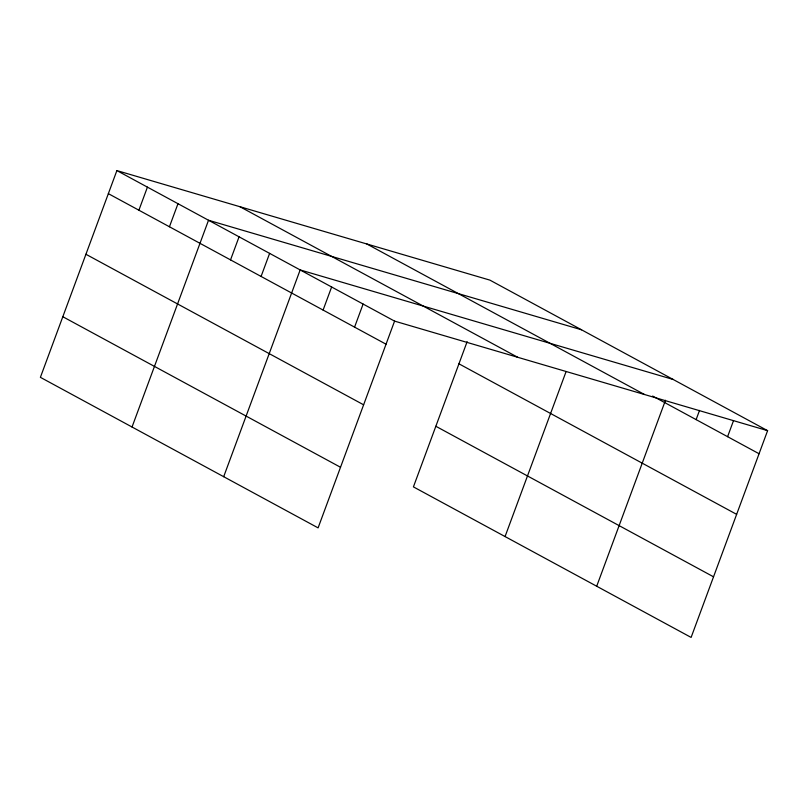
<?xml version="1.0" encoding="UTF-8"?>
<svg xmlns="http://www.w3.org/2000/svg" width="808" height="808" viewBox="0 0 808 808"><rect width="100%" height="100%" fill="white"/><g stroke="black" fill="none" stroke-linecap="round" stroke-linejoin="round"><path stroke-width="1.21" d="M116.887 170.579L40.4 377.336L318.099 527.876L394.577 321.119L116.887 170.579L489.901 280.124L767.6 430.664L691.113 637.421L413.423 486.881L467.135 341.663M138.895 210.211L147.43 187.133M169.438 226.775L177.982 203.697M132.037 427.018L208.525 220.251L581.548 329.795M230.532 259.893L239.067 236.815M261.085 276.447L269.62 253.369M223.685 476.7L300.162 269.933L673.185 379.477M323.099 310.07L331.634 286.991M354.571 327.129L363.105 304.06M505.061 536.562L566.105 371.529M596.698 586.244L665.499 400.243M696.122 419.615L699.536 410.383M727.594 436.674L733.563 420.524M394.577 321.119L767.6 430.664M652.642 396.051L759.065 453.743M366.812 243.966L644.501 394.516M239.976 206.727L517.675 357.267M458.944 363.812L736.644 514.353M108.353 193.647L386.042 344.198M435.845 426.271L713.535 576.811M85.921 254.268L363.62 404.808M62.822 316.726L340.522 467.266"/></g></svg>
